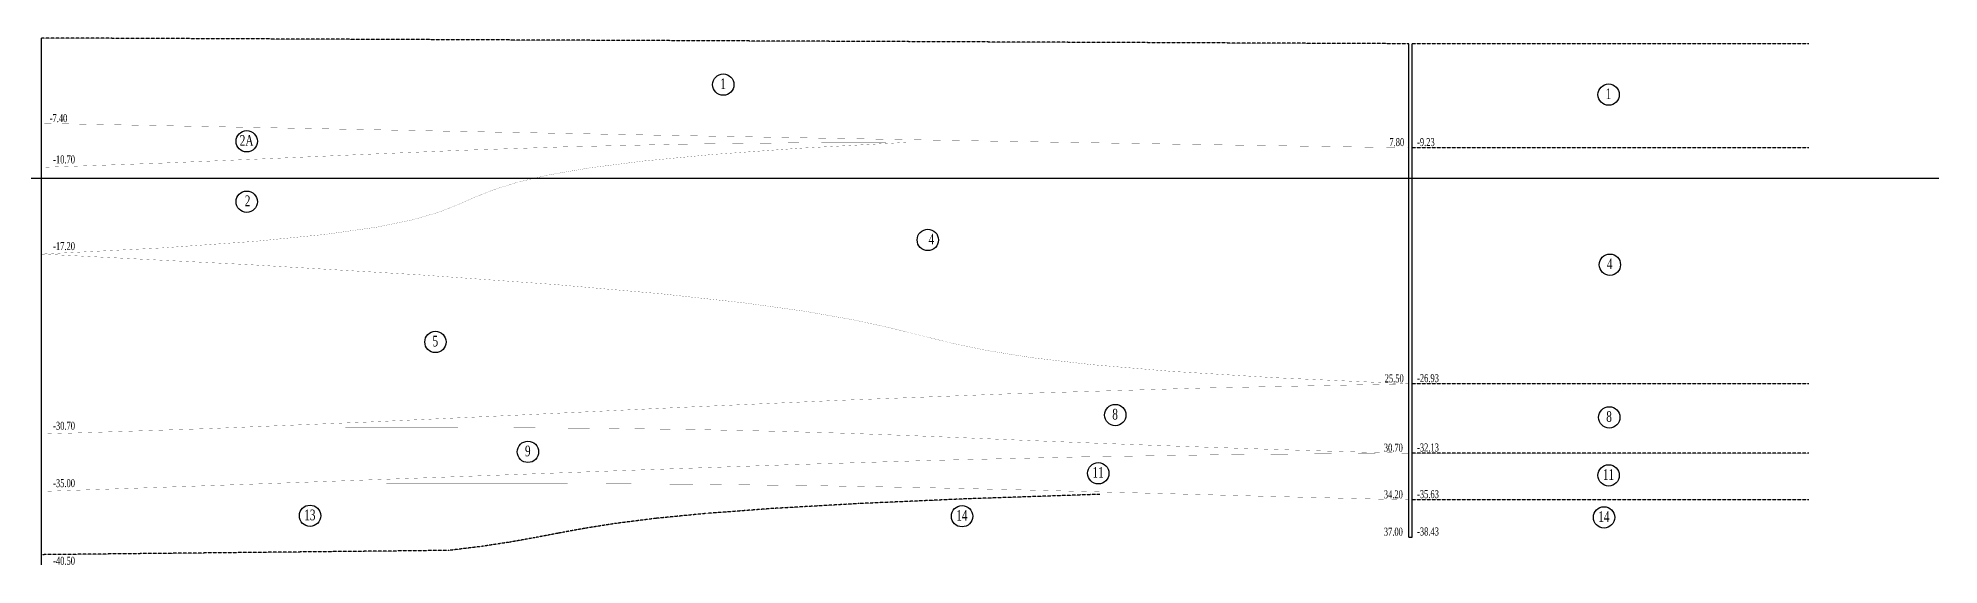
# Model space of a CAD drawing. Extents: x -57534 to 10615, y -13723 to 96319.
# Drawn here: x -18704 to -4448, y 15943 to 19895 of the extents above; entities that cross this region are included whole.
import ezdxf
from ezdxf.enums import TextEntityAlignment as Align

# ---------------------------------------------------------------- set-up
doc = ezdxf.new("R2010")
doc.units = 0
doc.header["$LTSCALE"] = 5
doc.header["$MEASUREMENT"] = 0
doc.linetypes.add('HIDDEN2', pattern=[0.1875, 0.125, -0.0625])
doc.layers.get('0').update_dxf_attribs({"linetype": 'CONTINUOUS'})
for name, color, linetype in [('1', 1, 'CONTINUOUS'), ('2', 7, 'CONTINUOUS'), ('3', 3, 'CONTINUOUS'), ('BORDER', 2, 'CONTINUOUS')]:
    doc.layers.add(name, color=color, linetype=linetype)
doc.styles.add('THUONG', font='vntimeh.shx', dxfattribs={"width": 0.65})

msp = doc.modelspace()

# ---------------------------------------------------------------- linework, layer by layer
at = {"ltscale": 5}
for p, q in [((-18678.8, 15944.5), (-18678.8, 19894.5)), ((-8423.8, 16151.5), (-8423.8, 19851.5)), ((-8398.8, 16151.5), (-8398.8, 19851.5)), ((-8423.8, 16151.5), (-8398.8, 16151.5))]:
    msp.add_line(p, q, dxfattribs=at)
at = {"layer": '1', "linetype": 'HIDDEN2', "ltscale": 2.5}
for p, q in [((-8423.8, 19851.5), (-18678.8, 19894.4)), ((-5423.8, 19851.5), (-8398.8, 19851.5)), ((-5423.8, 19071.5), (-8398.8, 19071.5)), ((-5423.8, 17301.5), (-8398.8, 17301.5)), ((-5423.8, 16781.5), (-8398.8, 16781.5)), ((-12545.8, 16403.5), (-13186.7, 16367)), ((-11739.3, 16439), (-12545.8, 16403.5)), ((-10741.7, 16472.9), (-11739.3, 16439)), ((-5423.8, 16431.5), (-8398.8, 16431.5)), ((-14370.8, 16254.7), (-14604.2, 16217.8)), ((-14073.7, 16292.1), (-14370.8, 16254.7)), ((-13687.5, 16329.7), (-14073.7, 16292.1)), ((-13186.7, 16367), (-13687.5, 16329.7)), ((-15167.1, 16114.2), (-15375.3, 16082.5)), ((-14981, 16147.4), (-15167.1, 16114.2)), ((-14799.6, 16182), (-14981, 16147.4)), ((-14604.2, 16217.8), (-14799.6, 16182)), ((-15622.9, 16052.1), (-18678.8, 16020.3)), ((-15375.3, 16082.5), (-15622.9, 16052.1))]:
    msp.add_line(p, q, dxfattribs=at)
at = {"layer": '1', "linetype": 'HIDDEN2', "ltscale": 2.5, "const_width": 1}
for points in [[(-8423.8, 19071.5), (-10021.1, 19096.2), (-11481.9, 19120.2), (-12829.4, 19143.7), (-14086.8, 19166.6), (-15277.3, 19189.1), (-16424.1, 19211.2), (-17550.2, 19233), (-18678.8, 19254.5)], [(-11667.2, 19113), (-12879.2, 19110.5), (-13891.2, 19098.4), (-14755.1, 19078.5), (-15523.1, 19052.6), (-16247.3, 19022.4), (-16980, 18989.9), (-17773.1, 18956.6), (-18678.8, 18924.5)], [(-12189.8, 19111.9), (-12993.6, 19068), (-13643.8, 19021.4), (-14160, 18972.5), (-14562.1, 18921.5), (-14869.7, 18868.7), (-15102.7, 18814.5), (-15280.8, 18759), (-15423.7, 18702.6), (-15553.2, 18645.6), (-15698.8, 18588.5), (-15892.2, 18531.9), (-16164.8, 18476.2), (-16548.2, 18422.1), (-17074, 18370.1), (-17773.7, 18320.7), (-18678.8, 18274.5)], [(-18678.8, 18274.5), (-17117.9, 18195), (-15846.6, 18119.1), (-14829.4, 18046.4), (-14030.9, 17976.7), (-13415.8, 17909.6), (-12948.6, 17845.1), (-12594, 17782.6), (-12316.6, 17722.1), (-12080.6, 17663.2), (-11848.5, 17606), (-11582.7, 17550.5), (-11245.2, 17496.8), (-10798.4, 17445), (-10204.4, 17395.1), (-9425.5, 17347.3), (-8423.8, 17301.5)], [(-8423.8, 17301.5), (-9998, 17269.3), (-11411.1, 17226.9), (-12701.8, 17177.4), (-13908.9, 17123.7), (-15071.4, 17068.6), (-16228, 17015.1), (-17417.5, 16966.1), (-18678.8, 16924.5)], [(-16399.1, 16973.8), (-15372.8, 16973.5), (-14509.4, 16968.2), (-13782.3, 16958.7), (-13164.7, 16945.8), (-12630.2, 16930.4), (-12151.9, 16913), (-11703.3, 16894.6), (-11257.7, 16875.9), (-10795.9, 16857.6), (-10328.6, 16840.2), (-9874, 16824.2), (-9450, 16810.1), (-9074.9, 16798.3), (-8766.7, 16789.3), (-8543.7, 16783.5), (-8423.8, 16781.5)], [(-8423.8, 16781.5), (-9721.5, 16771.6), (-10891.9, 16753.4), (-11996.4, 16727.4), (-13096.4, 16694), (-14253.3, 16653.6), (-15528.5, 16606.6), (-16983.2, 16553.4), (-18678.8, 16494.5)], [(-16090.4, 16553.8), (-14857.4, 16554.3), (-13805, 16548.8), (-12882, 16538), (-12037.4, 16522.7), (-11220.3, 16503.6), (-10379.7, 16481.6), (-9464.5, 16457.3), (-8423.8, 16431.5)]]:
    msp.add_lwpolyline(points, dxfattribs=at)
at = {"layer": '3', "ltscale": 5}
msp.add_line((-42345.9, 18844.5), (-4447.6, 18844.5), dxfattribs=at)
at = {"layer": 'BORDER'}
for centre in [(-13564.9, 19545.2), (-6924.9, 19469.8), (-17138.5, 19119.9), (-17138.5, 18666.9), (-12030.7, 18380.3), (-6915.8, 18194.8), (-15723.1, 17615.3), (-10625.1, 17067), (-6920.6, 17049.8), (-15029.5, 16791.5), (-10752.3, 16631.2), (-6924.9, 16614.8), (-16664, 16312), (-11773.9, 16308.9), (-6959.5, 16299.8)]:
    msp.add_circle(centre, 80, dxfattribs=at)

# ---------------------------------------------------------------- texts
at = {"layer": '2', "color": 0, "style": 'THUONG', "width": 0.7}
for s, p in [('1', (-13566, 19511.9)), ('1', (-6926, 19436.5)), ('2a', (-17139.6, 19086.7)), ('2', (-17132.2, 18633.7)), ('4', (-12003.8, 18347)), ('4', (-6916.9, 18161.5)), ('5', (-15724.2, 17582)), ('8', (-10626.2, 17033.8)), ('8', (-6921.7, 17016.5)), ('9', (-15030.6, 16758.3)), ('11', (-10753.4, 16597.9)), ('11', (-6926, 16581.5)), ('13', (-16665.1, 16278.7)), ('14', (-11775, 16275.7)), ('14', (-6960.6, 16266.5))]:
    msp.add_text(s, height=80, dxfattribs=at).set_placement(p, align=Align.CENTER)
at = {"layer": '3', "style": 'THUONG', "width": 0.7}
for s, p in [('-7.40', (-18484.3, 19263.7)), ('-10.70', (-18426.6, 18954.1)), ('-17.20', (-18426.6, 18304.1)), ('-30.70', (-18426.6, 16956.9)), ('-35.00', (-18426.6, 16526.9)), ('-40.50', (-18426.6, 15944.5))]:
    msp.add_text(s, height=60, dxfattribs=at).set_placement(p, align=Align.RIGHT)
for s, p in [('7.80', (-8569.3, 19084.1)), ('-9.23', (-8361.8, 19084.3)), ('25.50', (-8604.6, 17312.6)), ('-26.93', (-8361.8, 17314.3)), ('30.70', (-8610.9, 16792.6)), ('-32.13', (-8361.8, 16794.3)), ('34.20', (-8610.9, 16442.6)), ('-35.63', (-8361.8, 16444.3)), ('37.00', (-8610.9, 16162.6)), ('-38.43', (-8361.8, 16164.3))]:
    msp.add_text(s, height=60, dxfattribs=at).set_placement(p)

doc.saveas('drawing.dxf')
